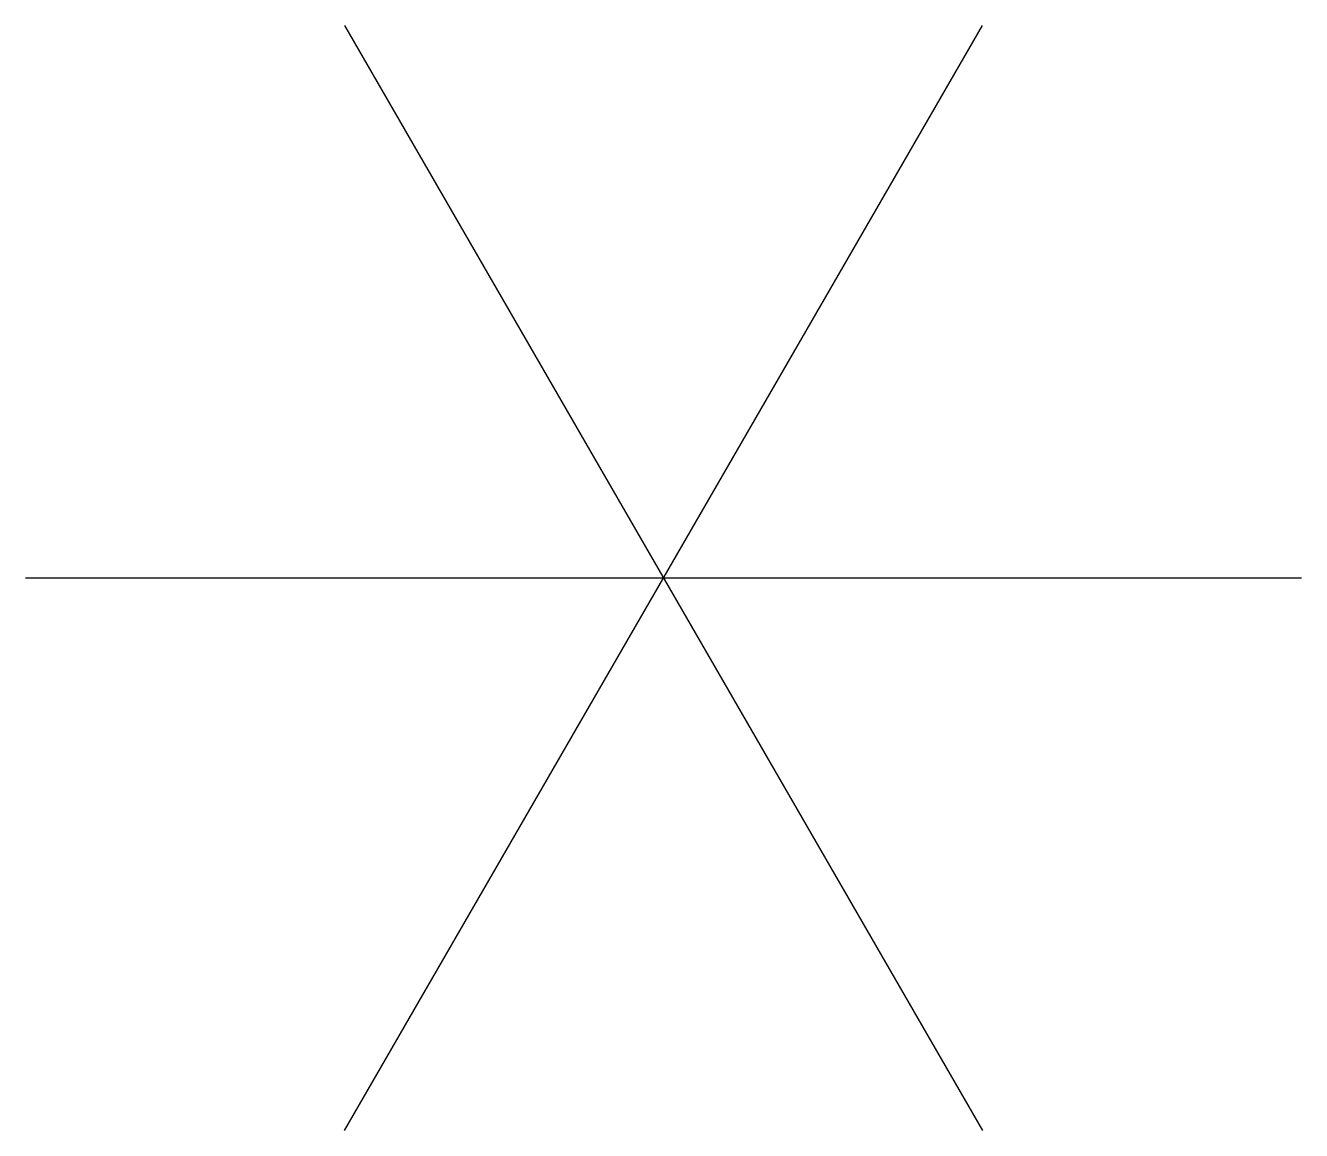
# Model space of a CAD drawing. Header units: inches. Extents: x 13.2966 to 13.3109, y 9.2421 to 9.2545.
import ezdxf

# ---------------------------------------------------------------- set-up
doc = ezdxf.new("R2010")
doc.units = ezdxf.units.IN
doc.header["$MEASUREMENT"] = 0

msp = doc.modelspace()

# ---------------------------------------------------------------- linework, layer by layer
for p, q in [((13.300158, 9.242149, 0.004953), (13.307301, 9.254523, 0.004953)), ((13.300158, 9.254523, 0.004953), (13.307301, 9.242149, 0.004953)), ((13.296586, 9.248336, 0.004953), (13.310873, 9.248336, 0.004953))]:
    msp.add_line(p, q)

doc.saveas('drawing.dxf')
